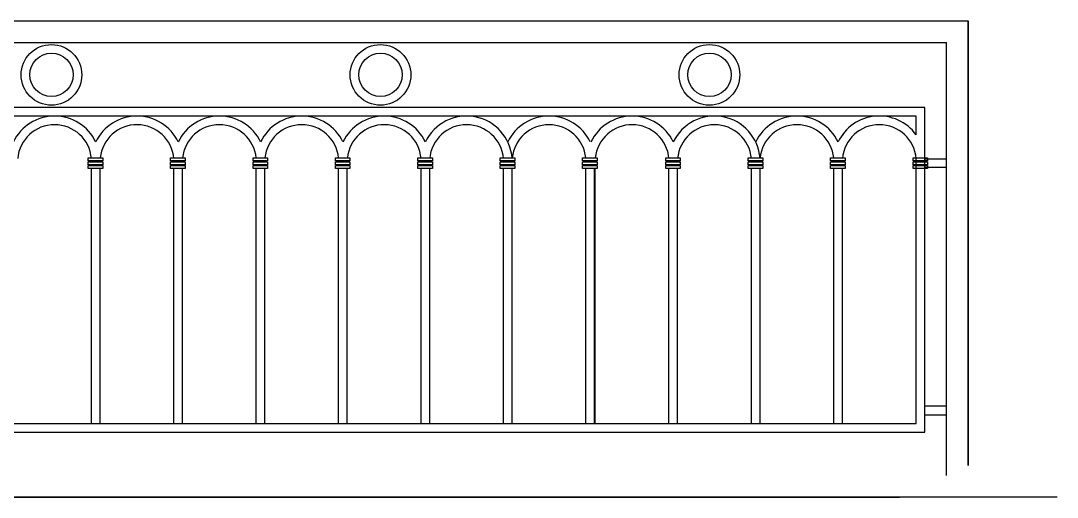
# Model space of a CAD drawing. Header units: millimetres. Extents: x -2065.59 to -2056.61, y 1261.72 to 1262.82.
# Drawn here: x -2059.002 to -2056.612, y 1261.72 to 1262.82 of the extents above; entities that cross this region are included whole.
import ezdxf

# ---------------------------------------------------------------- set-up
doc = ezdxf.new("R2010")
doc.units = ezdxf.units.MM

msp = doc.modelspace()

# ---------------------------------------------------------------- linework, layer by layer
at = {"color": 2}
for p, q in [((-2065.0173, 1262.8197), (-2056.8171, 1262.8196)), ((-2056.8171, 1262.8197), (-2056.8171, 1261.7934)), ((-2056.8171, 1261.7934), (-2056.8171, 1262.8196)), ((-2065.0173, 1262.7697), (-2056.8671, 1262.7696)), ((-2056.8671, 1261.7702), (-2056.8671, 1262.7696)), ((-2056.9171, 1262.6197), (-2065.4887, 1262.6197)), ((-2056.9171, 1261.8697), (-2056.9171, 1262.6197)), ((-2056.9371, 1262.5997), (-2065.2787, 1262.5997)), ((-2056.9371, 1262.5565), (-2056.9371, 1262.5997)), ((-2058.8387, 1262.4942), (-2058.8387, 1262.4959)), ((-2058.8387, 1262.4942), (-2058.8387, 1262.4959)), ((-2058.8387, 1262.4942), (-2058.8387, 1262.4959)), ((-2058.8187, 1262.4942), (-2058.8187, 1262.4959)), ((-2058.8187, 1262.4942), (-2058.8187, 1262.4959)), ((-2058.8187, 1262.4942), (-2058.8187, 1262.4959)), ((-2058.8187, 1262.4942), (-2058.8187, 1262.4959)), ((-2058.8187, 1262.4942), (-2058.8187, 1262.4959)), ((-2058.8187, 1262.4942), (-2058.8187, 1262.4959)), ((-2058.8187, 1262.4942), (-2058.8187, 1262.4959)), ((-2058.6487, 1262.4942), (-2058.6487, 1262.4959)), ((-2058.6487, 1262.4942), (-2058.6487, 1262.4959)), ((-2058.6487, 1262.4942), (-2058.6487, 1262.4959)), ((-2058.6287, 1262.4942), (-2058.6287, 1262.4959)), ((-2058.6287, 1262.4942), (-2058.6287, 1262.4959)), ((-2058.6287, 1262.4942), (-2058.6287, 1262.4959)), ((-2058.6287, 1262.4942), (-2058.6287, 1262.4959)), ((-2058.4587, 1262.4942), (-2058.4587, 1262.4959)), ((-2058.4587, 1262.4942), (-2058.4587, 1262.4959)), ((-2058.4587, 1262.4942), (-2058.4587, 1262.4959)), ((-2058.4387, 1262.4942), (-2058.4387, 1262.4959)), ((-2058.4387, 1262.4942), (-2058.4387, 1262.4959)), ((-2058.4387, 1262.4942), (-2058.4387, 1262.4959)), ((-2058.4387, 1262.4942), (-2058.4387, 1262.4959)), ((-2058.2687, 1262.4942), (-2058.2687, 1262.4959)), ((-2058.2687, 1262.4942), (-2058.2687, 1262.4959)), ((-2058.2687, 1262.4942), (-2058.2687, 1262.4959)), ((-2058.2487, 1262.4942), (-2058.2487, 1262.4959)), ((-2058.2487, 1262.4942), (-2058.2487, 1262.4959)), ((-2058.2487, 1262.4942), (-2058.2487, 1262.4959)), ((-2058.2487, 1262.4942), (-2058.2487, 1262.4959)), ((-2058.0787, 1262.4942), (-2058.0787, 1262.4959)), ((-2058.0787, 1262.4942), (-2058.0787, 1262.4959)), ((-2058.0787, 1262.4942), (-2058.0787, 1262.4959)), ((-2058.0587, 1262.4942), (-2058.0587, 1262.4959)), ((-2058.0587, 1262.4942), (-2058.0587, 1262.4959)), ((-2058.0587, 1262.4942), (-2058.0587, 1262.4959)), ((-2058.0587, 1262.4942), (-2058.0587, 1262.4959)), ((-2057.8887, 1262.4942), (-2057.8887, 1262.4959)), ((-2057.8887, 1262.4942), (-2057.8887, 1262.4959)), ((-2057.8887, 1262.4942), (-2057.8887, 1262.4959)), ((-2057.8887, 1262.4942), (-2057.8887, 1262.4959)), ((-2057.8887, 1262.4942), (-2057.8887, 1262.4959)), ((-2057.8887, 1262.4942), (-2057.8887, 1262.4959)), ((-2057.8687, 1262.4942), (-2057.8687, 1262.4959)), ((-2057.8687, 1262.4942), (-2057.8687, 1262.4959)), ((-2057.8687, 1262.4942), (-2057.8687, 1262.4959)), ((-2057.8687, 1262.4942), (-2057.8687, 1262.4959)), ((-2057.8687, 1262.4942), (-2057.8687, 1262.4959)), ((-2057.8687, 1262.4942), (-2057.8687, 1262.4959)), ((-2057.8687, 1262.4942), (-2057.8687, 1262.4959)), ((-2057.8687, 1262.4942), (-2057.8687, 1262.4959)), ((-2057.6987, 1262.4942), (-2057.6987, 1262.4959)), ((-2057.6987, 1262.4942), (-2057.6987, 1262.4959)), ((-2057.6987, 1262.4942), (-2057.6987, 1262.4959)), ((-2057.6787, 1262.4942), (-2057.6787, 1262.4959)), ((-2057.6787, 1262.4942), (-2057.6787, 1262.4959)), ((-2057.6787, 1262.4942), (-2057.6787, 1262.4959)), ((-2057.6787, 1262.4942), (-2057.6787, 1262.4959)), ((-2057.6771, 1262.4942), (-2057.6771, 1262.4959)), ((-2057.6771, 1262.4942), (-2057.6771, 1262.4959)), ((-2057.6771, 1262.4942), (-2057.6771, 1262.4959)), ((-2057.6771, 1262.4942), (-2057.6771, 1262.4959)), ((-2057.5071, 1262.4942), (-2057.5071, 1262.4959)), ((-2057.5071, 1262.4942), (-2057.5071, 1262.4959)), ((-2057.5071, 1262.4942), (-2057.5071, 1262.4959)), ((-2057.4871, 1262.4942), (-2057.4871, 1262.4959)), ((-2057.4871, 1262.4942), (-2057.4871, 1262.4959)), ((-2057.4871, 1262.4942), (-2057.4871, 1262.4959)), ((-2057.4871, 1262.4942), (-2057.4871, 1262.4959)), ((-2057.3171, 1262.4942), (-2057.3171, 1262.4959)), ((-2057.3171, 1262.4942), (-2057.3171, 1262.4959)), ((-2057.3171, 1262.4942), (-2057.3171, 1262.4959)), ((-2057.3171, 1262.4942), (-2057.3171, 1262.4959)), ((-2057.3171, 1262.4942), (-2057.3171, 1262.4959)), ((-2057.3171, 1262.4942), (-2057.3171, 1262.4959)), ((-2057.2971, 1262.4942), (-2057.2971, 1262.4959)), ((-2057.2971, 1262.4942), (-2057.2971, 1262.4959)), ((-2057.2971, 1262.4942), (-2057.2971, 1262.4959)), ((-2057.2971, 1262.4942), (-2057.2971, 1262.4959)), ((-2057.2971, 1262.4942), (-2057.2971, 1262.4959)), ((-2057.2971, 1262.4942), (-2057.2971, 1262.4959)), ((-2057.2971, 1262.4942), (-2057.2971, 1262.4959)), ((-2057.2971, 1262.4942), (-2057.2971, 1262.4959)), ((-2057.1271, 1262.4942), (-2057.1271, 1262.4959)), ((-2057.1271, 1262.4942), (-2057.1271, 1262.4959)), ((-2057.1271, 1262.4942), (-2057.1271, 1262.4959)), ((-2057.1271, 1262.4942), (-2057.1271, 1262.4959)), ((-2057.1271, 1262.4942), (-2057.1271, 1262.4959)), ((-2057.1271, 1262.4942), (-2057.1271, 1262.4959)), ((-2057.1071, 1262.4942), (-2057.1071, 1262.4959)), ((-2057.1071, 1262.4942), (-2057.1071, 1262.4959)), ((-2057.1071, 1262.4942), (-2057.1071, 1262.4959)), ((-2057.1071, 1262.4942), (-2057.1071, 1262.4959)), ((-2057.1071, 1262.4942), (-2057.1071, 1262.4959)), ((-2057.1071, 1262.4942), (-2057.1071, 1262.4959)), ((-2057.1071, 1262.4942), (-2057.1071, 1262.4959)), ((-2057.1071, 1262.4942), (-2057.1071, 1262.4959)), ((-2056.9371, 1261.8897), (-2056.9371, 1262.5029)), ((-2056.9371, 1262.4942), (-2056.9371, 1262.4959)), ((-2056.9371, 1262.4942), (-2056.9371, 1262.4959)), ((-2056.9371, 1262.4942), (-2056.9371, 1262.4959)), ((-2056.9171, 1262.5009), (-2056.8671, 1262.5009)), ((-2056.9171, 1262.4942), (-2056.9171, 1262.4959)), ((-2056.9171, 1262.4942), (-2056.9171, 1262.4959)), ((-2056.9171, 1262.4942), (-2056.9171, 1262.4959)), ((-2056.9171, 1262.4942), (-2056.9171, 1262.4959)), ((-2058.8387, 1262.4855), (-2058.8387, 1262.4872)), ((-2058.8387, 1262.4855), (-2058.8387, 1262.4872)), ((-2058.8387, 1262.4855), (-2058.8387, 1262.4872)), ((-2058.8387, 1261.8897), (-2058.8387, 1262.4785)), ((-2058.8387, 1261.8897), (-2058.8387, 1262.4785)), ((-2058.8187, 1262.4855), (-2058.8187, 1262.4872)), ((-2058.8187, 1262.4855), (-2058.8187, 1262.4872)), ((-2058.8187, 1262.4855), (-2058.8187, 1262.4872)), ((-2058.8187, 1262.4855), (-2058.8187, 1262.4872)), ((-2058.8187, 1262.4855), (-2058.8187, 1262.4872)), ((-2058.8187, 1262.4855), (-2058.8187, 1262.4872)), ((-2058.8187, 1262.4855), (-2058.8187, 1262.4872)), ((-2058.8187, 1262.4855), (-2058.8187, 1262.4872)), ((-2058.8187, 1261.8897), (-2058.8187, 1262.4785)), ((-2058.8187, 1261.8897), (-2058.8187, 1262.4785)), ((-2058.8187, 1261.8897), (-2058.8187, 1262.4785)), ((-2058.8187, 1261.8897), (-2058.8187, 1262.4785)), ((-2058.8187, 1261.8897), (-2058.8187, 1262.4785)), ((-2058.6487, 1262.4855), (-2058.6487, 1262.4872)), ((-2058.6487, 1262.4855), (-2058.6487, 1262.4872)), ((-2058.6487, 1262.4855), (-2058.6487, 1262.4872)), ((-2058.6487, 1261.8897), (-2058.6487, 1262.4785)), ((-2058.6487, 1261.8897), (-2058.6487, 1262.4785)), ((-2058.6287, 1262.4855), (-2058.6287, 1262.4872)), ((-2058.6287, 1262.4855), (-2058.6287, 1262.4872)), ((-2058.6287, 1262.4855), (-2058.6287, 1262.4872)), ((-2058.6287, 1262.4855), (-2058.6287, 1262.4872)), ((-2058.6287, 1262.4855), (-2058.6287, 1262.4872)), ((-2058.6287, 1261.8897), (-2058.6287, 1262.4785)), ((-2058.6287, 1261.8897), (-2058.6287, 1262.4785)), ((-2058.4587, 1262.4855), (-2058.4587, 1262.4872)), ((-2058.4587, 1262.4855), (-2058.4587, 1262.4872)), ((-2058.4587, 1262.4855), (-2058.4587, 1262.4872)), ((-2058.4587, 1261.8897), (-2058.4587, 1262.4785)), ((-2058.4587, 1261.8897), (-2058.4587, 1262.4785)), ((-2058.4387, 1262.4855), (-2058.4387, 1262.4872)), ((-2058.4387, 1262.4855), (-2058.4387, 1262.4872)), ((-2058.4387, 1262.4855), (-2058.4387, 1262.4872)), ((-2058.4387, 1262.4855), (-2058.4387, 1262.4872)), ((-2058.4387, 1262.4855), (-2058.4387, 1262.4872)), ((-2058.4387, 1261.8897), (-2058.4387, 1262.4785)), ((-2058.4387, 1261.8897), (-2058.4387, 1262.4785)), ((-2058.2687, 1262.4855), (-2058.2687, 1262.4872)), ((-2058.2687, 1262.4855), (-2058.2687, 1262.4872)), ((-2058.2687, 1262.4855), (-2058.2687, 1262.4872)), ((-2058.2687, 1261.8897), (-2058.2687, 1262.4785)), ((-2058.2687, 1261.8897), (-2058.2687, 1262.4785)), ((-2058.2487, 1262.4855), (-2058.2487, 1262.4872)), ((-2058.2487, 1262.4855), (-2058.2487, 1262.4872)), ((-2058.2487, 1262.4855), (-2058.2487, 1262.4872)), ((-2058.2487, 1262.4855), (-2058.2487, 1262.4872)), ((-2058.2487, 1262.4855), (-2058.2487, 1262.4872)), ((-2058.2487, 1261.8897), (-2058.2487, 1262.4785)), ((-2058.2487, 1261.8897), (-2058.2487, 1262.4785)), ((-2058.0787, 1262.4855), (-2058.0787, 1262.4872)), ((-2058.0787, 1262.4855), (-2058.0787, 1262.4872)), ((-2058.0787, 1262.4855), (-2058.0787, 1262.4872)), ((-2058.0787, 1261.8897), (-2058.0787, 1262.4785)), ((-2058.0787, 1261.8897), (-2058.0787, 1262.4785)), ((-2058.0587, 1262.4855), (-2058.0587, 1262.4872)), ((-2058.0587, 1262.4855), (-2058.0587, 1262.4872)), ((-2058.0587, 1262.4855), (-2058.0587, 1262.4872)), ((-2058.0587, 1262.4855), (-2058.0587, 1262.4872)), ((-2058.0587, 1262.4855), (-2058.0587, 1262.4872)), ((-2058.0587, 1261.8897), (-2058.0587, 1262.4785)), ((-2058.0587, 1261.8897), (-2058.0587, 1262.4785)), ((-2057.8887, 1262.4855), (-2057.8887, 1262.4872)), ((-2057.8887, 1262.4855), (-2057.8887, 1262.4872)), ((-2057.8887, 1262.4855), (-2057.8887, 1262.4872)), ((-2057.8887, 1262.4855), (-2057.8887, 1262.4872)), ((-2057.8887, 1262.4855), (-2057.8887, 1262.4872)), ((-2057.8887, 1262.4855), (-2057.8887, 1262.4872)), ((-2057.8887, 1261.8897), (-2057.8887, 1262.4785)), ((-2057.8887, 1261.8897), (-2057.8887, 1262.4785)), ((-2057.8887, 1261.8897), (-2057.8887, 1262.4785)), ((-2057.8887, 1261.8897), (-2057.8887, 1262.4785)), ((-2057.8687, 1262.4855), (-2057.8687, 1262.4872)), ((-2057.8687, 1262.4855), (-2057.8687, 1262.4872)), ((-2057.8687, 1262.4855), (-2057.8687, 1262.4872)), ((-2057.8687, 1262.4855), (-2057.8687, 1262.4872)), ((-2057.8687, 1262.4855), (-2057.8687, 1262.4872)), ((-2057.8687, 1262.4855), (-2057.8687, 1262.4872)), ((-2057.8687, 1262.4855), (-2057.8687, 1262.4872)), ((-2057.8687, 1262.4855), (-2057.8687, 1262.4872)), ((-2057.8687, 1262.4855), (-2057.8687, 1262.4872)), ((-2057.8687, 1262.4855), (-2057.8687, 1262.4872)), ((-2057.8687, 1261.8897), (-2057.8687, 1262.4785)), ((-2057.8687, 1261.8897), (-2057.8687, 1262.4785)), ((-2057.8687, 1261.8897), (-2057.8687, 1262.4785)), ((-2057.8687, 1261.8897), (-2057.8687, 1262.4785)), ((-2057.6987, 1262.4855), (-2057.6987, 1262.4872)), ((-2057.6987, 1262.4855), (-2057.6987, 1262.4872)), ((-2057.6987, 1262.4855), (-2057.6987, 1262.4872)), ((-2057.6987, 1261.8897), (-2057.6987, 1262.4785)), ((-2057.6987, 1261.8897), (-2057.6987, 1262.4785)), ((-2057.6787, 1262.4855), (-2057.6787, 1262.4872)), ((-2057.6787, 1262.4855), (-2057.6787, 1262.4872)), ((-2057.6787, 1262.4855), (-2057.6787, 1262.4872)), ((-2057.6787, 1262.4855), (-2057.6787, 1262.4872)), ((-2057.6787, 1262.4855), (-2057.6787, 1262.4872)), ((-2057.6787, 1261.8897), (-2057.6787, 1262.4785)), ((-2057.6787, 1261.8897), (-2057.6787, 1262.4785)), ((-2057.6771, 1262.4855), (-2057.6771, 1262.4872)), ((-2057.6771, 1262.4855), (-2057.6771, 1262.4872)), ((-2057.6771, 1262.4855), (-2057.6771, 1262.4872)), ((-2057.6771, 1262.4855), (-2057.6771, 1262.4872)), ((-2057.6771, 1262.4855), (-2057.6771, 1262.4872)), ((-2057.6771, 1261.8897), (-2057.6771, 1262.4785)), ((-2057.6771, 1261.8897), (-2057.6771, 1262.4785)), ((-2057.5071, 1262.4855), (-2057.5071, 1262.4872)), ((-2057.5071, 1262.4855), (-2057.5071, 1262.4872)), ((-2057.5071, 1262.4855), (-2057.5071, 1262.4872)), ((-2057.5071, 1261.8897), (-2057.5071, 1262.4785)), ((-2057.5071, 1261.8897), (-2057.5071, 1262.4785)), ((-2057.4871, 1262.4855), (-2057.4871, 1262.4872)), ((-2057.4871, 1262.4855), (-2057.4871, 1262.4872)), ((-2057.4871, 1262.4855), (-2057.4871, 1262.4872)), ((-2057.4871, 1262.4855), (-2057.4871, 1262.4872)), ((-2057.4871, 1262.4855), (-2057.4871, 1262.4872)), ((-2057.4871, 1261.8897), (-2057.4871, 1262.4785)), ((-2057.4871, 1261.8897), (-2057.4871, 1262.4785)), ((-2057.3171, 1262.4855), (-2057.3171, 1262.4872)), ((-2057.3171, 1262.4855), (-2057.3171, 1262.4872)), ((-2057.3171, 1262.4855), (-2057.3171, 1262.4872)), ((-2057.3171, 1262.4855), (-2057.3171, 1262.4872)), ((-2057.3171, 1262.4855), (-2057.3171, 1262.4872)), ((-2057.3171, 1262.4855), (-2057.3171, 1262.4872)), ((-2057.3171, 1261.8897), (-2057.3171, 1262.4785)), ((-2057.3171, 1261.8897), (-2057.3171, 1262.4785)), ((-2057.3171, 1261.8897), (-2057.3171, 1262.4785)), ((-2057.3171, 1261.8897), (-2057.3171, 1262.4785)), ((-2057.2971, 1262.4855), (-2057.2971, 1262.4872)), ((-2057.2971, 1262.4855), (-2057.2971, 1262.4872)), ((-2057.2971, 1262.4855), (-2057.2971, 1262.4872)), ((-2057.2971, 1262.4855), (-2057.2971, 1262.4872)), ((-2057.2971, 1262.4855), (-2057.2971, 1262.4872)), ((-2057.2971, 1262.4855), (-2057.2971, 1262.4872)), ((-2057.2971, 1262.4855), (-2057.2971, 1262.4872)), ((-2057.2971, 1262.4855), (-2057.2971, 1262.4872)), ((-2057.2971, 1262.4855), (-2057.2971, 1262.4872)), ((-2057.2971, 1262.4855), (-2057.2971, 1262.4872)), ((-2057.2971, 1261.8897), (-2057.2971, 1262.4785)), ((-2057.2971, 1261.8897), (-2057.2971, 1262.4785)), ((-2057.2971, 1261.8897), (-2057.2971, 1262.4785)), ((-2057.2971, 1261.8897), (-2057.2971, 1262.4785)), ((-2057.1271, 1262.4855), (-2057.1271, 1262.4872)), ((-2057.1271, 1262.4855), (-2057.1271, 1262.4872)), ((-2057.1271, 1262.4855), (-2057.1271, 1262.4872)), ((-2057.1271, 1262.4855), (-2057.1271, 1262.4872)), ((-2057.1271, 1262.4855), (-2057.1271, 1262.4872)), ((-2057.1271, 1262.4855), (-2057.1271, 1262.4872)), ((-2057.1271, 1261.8897), (-2057.1271, 1262.4785)), ((-2057.1271, 1261.8897), (-2057.1271, 1262.4785)), ((-2057.1271, 1261.8897), (-2057.1271, 1262.4785)), ((-2057.1271, 1261.8897), (-2057.1271, 1262.4785)), ((-2057.1071, 1262.4855), (-2057.1071, 1262.4872)), ((-2057.1071, 1262.4855), (-2057.1071, 1262.4872)), ((-2057.1071, 1262.4855), (-2057.1071, 1262.4872)), ((-2057.1071, 1262.4855), (-2057.1071, 1262.4872)), ((-2057.1071, 1262.4855), (-2057.1071, 1262.4872)), ((-2057.1071, 1262.4855), (-2057.1071, 1262.4872)), ((-2057.1071, 1262.4855), (-2057.1071, 1262.4872)), ((-2057.1071, 1262.4855), (-2057.1071, 1262.4872)), ((-2057.1071, 1262.4855), (-2057.1071, 1262.4872)), ((-2057.1071, 1262.4855), (-2057.1071, 1262.4872)), ((-2057.1071, 1261.8897), (-2057.1071, 1262.4785)), ((-2057.1071, 1261.8897), (-2057.1071, 1262.4785)), ((-2057.1071, 1261.8897), (-2057.1071, 1262.4785)), ((-2057.1071, 1261.8897), (-2057.1071, 1262.4785)), ((-2056.9371, 1262.4855), (-2056.9371, 1262.4872)), ((-2056.9371, 1262.4855), (-2056.9371, 1262.4872)), ((-2056.9371, 1262.4855), (-2056.9371, 1262.4872)), ((-2056.9371, 1261.8897), (-2056.9371, 1262.4785)), ((-2056.9171, 1262.4855), (-2056.9171, 1262.4872)), ((-2056.9171, 1262.4855), (-2056.9171, 1262.4872)), ((-2056.9171, 1262.4855), (-2056.9171, 1262.4872)), ((-2056.9171, 1262.4855), (-2056.9171, 1262.4872)), ((-2056.9171, 1262.4855), (-2056.9171, 1262.4872)), ((-2056.8671, 1262.4809), (-2056.9171, 1262.4809)), ((-2056.9171, 1261.8897), (-2056.9171, 1262.4785)), ((-2056.8671, 1261.9297), (-2056.9171, 1261.9297)), ((-2056.9171, 1261.9097), (-2056.8671, 1261.9097)), ((-2064.3287, 1261.8897), (-2056.9371, 1261.8897)), ((-2065.4887, 1261.8697), (-2056.9171, 1261.8697)), ((-2065.5887, 1261.7196), (-2056.9757, 1261.7196)), ((-2061.3411, 1261.7196), (-2056.9757, 1261.7196)), ((-2056.6118, 1261.7196), (-2060.3553, 1261.7196))]:
    msp.add_line(p, q, dxfattribs=at)
for points in [[(-2058.8461, 1262.5029), (-2058.8126, 1262.5029), (-2058.8126, 1262.4959), (-2058.8461, 1262.4959)], [(-2058.6561, 1262.5029), (-2058.6226, 1262.5029), (-2058.6226, 1262.4959), (-2058.6561, 1262.4959)], [(-2058.4661, 1262.5029), (-2058.4326, 1262.5029), (-2058.4326, 1262.4959), (-2058.4661, 1262.4959)], [(-2058.2761, 1262.5029), (-2058.2426, 1262.5029), (-2058.2426, 1262.4959), (-2058.2761, 1262.4959)], [(-2058.0861, 1262.5029), (-2058.0526, 1262.5029), (-2058.0526, 1262.4959), (-2058.0861, 1262.4959)], [(-2057.8961, 1262.5029), (-2057.8626, 1262.5029), (-2057.8626, 1262.4959), (-2057.8961, 1262.4959)], [(-2057.8961, 1262.5029), (-2057.8626, 1262.5029), (-2057.8626, 1262.4959), (-2057.8961, 1262.4959)], [(-2057.7061, 1262.5029), (-2057.6726, 1262.5029), (-2057.6726, 1262.4959), (-2057.7061, 1262.4959)], [(-2057.5144, 1262.5029), (-2057.4809, 1262.5029), (-2057.4809, 1262.4959), (-2057.5144, 1262.4959)], [(-2057.3244, 1262.5029), (-2057.2909, 1262.5029), (-2057.2909, 1262.4959), (-2057.3244, 1262.4959)], [(-2057.3244, 1262.5029), (-2057.2909, 1262.5029), (-2057.2909, 1262.4959), (-2057.3244, 1262.4959)], [(-2057.1344, 1262.5029), (-2057.1009, 1262.5029), (-2057.1009, 1262.4959), (-2057.1344, 1262.4959)], [(-2057.1344, 1262.5029), (-2057.1009, 1262.5029), (-2057.1009, 1262.4959), (-2057.1344, 1262.4959)], [(-2056.9444, 1262.5029), (-2056.9109, 1262.5029), (-2056.9109, 1262.4959), (-2056.9444, 1262.4959)], [(-2058.8461, 1262.4942), (-2058.8126, 1262.4942), (-2058.8126, 1262.4872), (-2058.8461, 1262.4872)], [(-2058.8461, 1262.4855), (-2058.8126, 1262.4855), (-2058.8126, 1262.4785), (-2058.8461, 1262.4785)], [(-2058.6561, 1262.4942), (-2058.6226, 1262.4942), (-2058.6226, 1262.4872), (-2058.6561, 1262.4872)], [(-2058.6561, 1262.4855), (-2058.6226, 1262.4855), (-2058.6226, 1262.4785), (-2058.6561, 1262.4785)], [(-2058.4661, 1262.4942), (-2058.4326, 1262.4942), (-2058.4326, 1262.4872), (-2058.4661, 1262.4872)], [(-2058.4661, 1262.4855), (-2058.4326, 1262.4855), (-2058.4326, 1262.4785), (-2058.4661, 1262.4785)], [(-2058.2761, 1262.4942), (-2058.2426, 1262.4942), (-2058.2426, 1262.4872), (-2058.2761, 1262.4872)], [(-2058.2761, 1262.4855), (-2058.2426, 1262.4855), (-2058.2426, 1262.4785), (-2058.2761, 1262.4785)], [(-2058.0861, 1262.4942), (-2058.0526, 1262.4942), (-2058.0526, 1262.4872), (-2058.0861, 1262.4872)], [(-2058.0861, 1262.4855), (-2058.0526, 1262.4855), (-2058.0526, 1262.4785), (-2058.0861, 1262.4785)], [(-2057.8961, 1262.4942), (-2057.8626, 1262.4942), (-2057.8626, 1262.4872), (-2057.8961, 1262.4872)], [(-2057.8961, 1262.4942), (-2057.8626, 1262.4942), (-2057.8626, 1262.4872), (-2057.8961, 1262.4872)], [(-2057.8961, 1262.4855), (-2057.8626, 1262.4855), (-2057.8626, 1262.4785), (-2057.8961, 1262.4785)], [(-2057.8961, 1262.4855), (-2057.8626, 1262.4855), (-2057.8626, 1262.4785), (-2057.8961, 1262.4785)], [(-2057.7061, 1262.4942), (-2057.6726, 1262.4942), (-2057.6726, 1262.4872), (-2057.7061, 1262.4872)], [(-2057.7061, 1262.4855), (-2057.6726, 1262.4855), (-2057.6726, 1262.4785), (-2057.7061, 1262.4785)], [(-2057.5144, 1262.4942), (-2057.4809, 1262.4942), (-2057.4809, 1262.4872), (-2057.5144, 1262.4872)], [(-2057.5144, 1262.4855), (-2057.4809, 1262.4855), (-2057.4809, 1262.4785), (-2057.5144, 1262.4785)], [(-2057.3244, 1262.4942), (-2057.2909, 1262.4942), (-2057.2909, 1262.4872), (-2057.3244, 1262.4872)], [(-2057.3244, 1262.4942), (-2057.2909, 1262.4942), (-2057.2909, 1262.4872), (-2057.3244, 1262.4872)], [(-2057.3244, 1262.4855), (-2057.2909, 1262.4855), (-2057.2909, 1262.4785), (-2057.3244, 1262.4785)], [(-2057.3244, 1262.4855), (-2057.2909, 1262.4855), (-2057.2909, 1262.4785), (-2057.3244, 1262.4785)], [(-2057.1344, 1262.4942), (-2057.1009, 1262.4942), (-2057.1009, 1262.4872), (-2057.1344, 1262.4872)], [(-2057.1344, 1262.4942), (-2057.1009, 1262.4942), (-2057.1009, 1262.4872), (-2057.1344, 1262.4872)], [(-2057.1344, 1262.4855), (-2057.1009, 1262.4855), (-2057.1009, 1262.4785), (-2057.1344, 1262.4785)], [(-2057.1344, 1262.4855), (-2057.1009, 1262.4855), (-2057.1009, 1262.4785), (-2057.1344, 1262.4785)], [(-2056.9444, 1262.4942), (-2056.9109, 1262.4942), (-2056.9109, 1262.4872), (-2056.9444, 1262.4872)], [(-2056.9444, 1262.4855), (-2056.9109, 1262.4855), (-2056.9109, 1262.4785), (-2056.9444, 1262.4785)]]:
    msp.add_lwpolyline(points, close=True, dxfattribs=at)
for centre, radius in [((-2058.9309, 1262.6947), 0.07), ((-2058.9309, 1262.6947), 0.07), ((-2058.1723, 1262.6947), 0.07), ((-2058.1723, 1262.6947), 0.07), ((-2057.4138, 1262.6947), 0.07), ((-2057.4138, 1262.6947), 0.07), ((-2058.9309, 1262.6947), 0.05), ((-2058.9309, 1262.6947), 0.05), ((-2058.1723, 1262.6947), 0.05), ((-2058.1723, 1262.6947), 0.05), ((-2057.4138, 1262.6947), 0.05), ((-2057.4138, 1262.6947), 0.05)]:
    msp.add_circle(centre, radius, dxfattribs=at)
for centre, radius, start, end in [((-2058.9237, 1262.4944), 0.1053, 25.5498, 154.4502), ((-2058.7337, 1262.4944), 0.1053, 25.5498, 154.4502), ((-2058.5437, 1262.4944), 0.1053, 25.5498, 154.4502), ((-2058.3537, 1262.4944), 0.1053, 25.5498, 154.4502), ((-2058.1637, 1262.4944), 0.1053, 25.5498, 154.4502), ((-2057.9737, 1262.4944), 0.1053, 4.3023, 154.4502), ((-2057.7837, 1262.4944), 0.1053, 25.5498, 154.4502), ((-2057.5921, 1262.4944), 0.1053, 25.5498, 154.4502), ((-2057.4021, 1262.4944), 0.1053, 4.3023, 154.4502), ((-2057.2121, 1262.4944), 0.1053, 25.5498, 154.4502), ((-2057.0221, 1262.4944), 0.1053, 36.1726, 154.4502), ((-2058.9237, 1262.4944), 0.0853, 4.7804, 175.2171), ((-2058.7337, 1262.4944), 0.0853, 4.7804, 174.2663), ((-2058.5437, 1262.4944), 0.0853, 5.7337, 174.2663), ((-2058.3537, 1262.4944), 0.0853, 5.7337, 174.2663), ((-2058.1637, 1262.4944), 0.0853, 4.7804, 174.2663), ((-2057.9737, 1262.4944), 0.0853, 4.7804, 175.2171), ((-2057.7837, 1262.4944), 0.0853, 5.7337, 174.2663), ((-2057.5921, 1262.4944), 0.0853, 4.7804, 174.2663), ((-2057.4021, 1262.4944), 0.0853, 4.7804, 175.2171), ((-2057.2121, 1262.4944), 0.0853, 5.7337, 174.2663), ((-2057.0221, 1262.4944), 0.0853, 4.7804, 175.2171), ((-2058.9237, 1262.4944), 0.0853, 359.8744, 1.0329), ((-2058.9237, 1262.4944), 0.1053, 4.3023, 4.642), ((-2058.9237, 1262.4944), 0.1053, 359.8982, 0.8367), ((-2058.7337, 1262.4944), 0.1053, 4.3023, 4.642), ((-2058.5437, 1262.4944), 0.0853, 359.8744, 1.0329), ((-2058.3537, 1262.4944), 0.0853, 178.9671, 180.1256), ((-2058.3537, 1262.4944), 0.0853, 359.8744, 1.0329), ((-2058.1637, 1262.4944), 0.0853, 178.9671, 180.1256), ((-2058.1637, 1262.4944), 0.0853, 359.8744, 1.0329), ((-2057.9737, 1262.4944), 0.0853, 178.9671, 180.1256), ((-2057.9737, 1262.4944), 0.0853, 359.8744, 1.0329), ((-2057.9737, 1262.4944), 0.0853, 359.8744, 1.0329), ((-2057.7837, 1262.4944), 0.0853, 178.9671, 180.1256), ((-2057.9737, 1262.4944), 0.1053, 359.8982, 0.8367), ((-2057.7837, 1262.4944), 0.0853, 359.8744, 1.0329), ((-2057.5937, 1262.4944), 0.0853, 178.9671, 180.1256), ((-2057.5921, 1262.4944), 0.0853, 178.9671, 180.1256), ((-2057.5921, 1262.4944), 0.0853, 359.8744, 1.0329), ((-2057.4021, 1262.4944), 0.0853, 178.9671, 180.1256), ((-2057.4021, 1262.4944), 0.0853, 359.8744, 1.0329), ((-2057.4021, 1262.4944), 0.0853, 359.8744, 1.0329), ((-2057.2121, 1262.4944), 0.0853, 178.9671, 180.1256), ((-2057.4021, 1262.4944), 0.1053, 359.8982, 0.8367), ((-2057.2121, 1262.4944), 0.0853, 359.8744, 1.0329), ((-2057.2121, 1262.4944), 0.0853, 359.8744, 1.0329), ((-2057.0221, 1262.4944), 0.0853, 178.9671, 180.1256), ((-2057.0221, 1262.4944), 0.0853, 178.9671, 180.1256), ((-2057.0221, 1262.4944), 0.0853, 359.8744, 1.0329), ((-2057.0221, 1262.4944), 0.1053, 4.3023, 4.642), ((-2057.0221, 1262.4944), 0.1053, 359.8982, 0.8367), ((-2058.9237, 1262.4944), 0.0853, 355.2184, 355.2196), ((-2058.9237, 1262.4944), 0.0853, 355.2184, 355.2196), ((-2058.9237, 1262.4944), 0.1053, 355.6966, 356.095), ((-2058.7337, 1262.4944), 0.0853, 355.2184, 355.2196), ((-2058.5437, 1262.4944), 0.0853, 355.2184, 355.2196), ((-2058.5437, 1262.4944), 0.0853, 355.2184, 355.2196), ((-2058.3537, 1262.4944), 0.0853, 355.2184, 355.2196), ((-2058.3537, 1262.4944), 0.0853, 355.2184, 355.2196), ((-2058.1637, 1262.4944), 0.0853, 355.2184, 355.2196), ((-2058.1637, 1262.4944), 0.0853, 355.2184, 355.2196), ((-2057.9737, 1262.4944), 0.0853, 355.2184, 355.2196), ((-2057.9737, 1262.4944), 0.0853, 355.2184, 355.2196), ((-2057.9737, 1262.4944), 0.0853, 355.2184, 355.2196), ((-2057.9737, 1262.4944), 0.0853, 355.2184, 355.2196), ((-2057.9737, 1262.4944), 0.1053, 355.6966, 356.095), ((-2057.7837, 1262.4944), 0.0853, 355.2184, 355.2196), ((-2057.7837, 1262.4944), 0.0853, 355.2184, 355.2196), ((-2057.5921, 1262.4944), 0.0853, 355.2184, 355.2196), ((-2057.5921, 1262.4944), 0.0853, 355.2184, 355.2196), ((-2057.4021, 1262.4944), 0.0853, 355.2184, 355.2196), ((-2057.4021, 1262.4944), 0.0853, 355.2184, 355.2196), ((-2057.4021, 1262.4944), 0.0853, 355.2184, 355.2196), ((-2057.4021, 1262.4944), 0.0853, 355.2184, 355.2196), ((-2057.4021, 1262.4944), 0.1053, 355.6966, 356.095), ((-2057.2121, 1262.4944), 0.0853, 355.2184, 355.2196), ((-2057.2121, 1262.4944), 0.0853, 355.2184, 355.2196), ((-2057.2121, 1262.4944), 0.0853, 355.2184, 355.2196), ((-2057.2121, 1262.4944), 0.0853, 355.2184, 355.2196), ((-2057.0221, 1262.4944), 0.0853, 355.2184, 355.2196), ((-2057.0221, 1262.4944), 0.0853, 355.2184, 355.2196), ((-2057.0221, 1262.4944), 0.1053, 355.6966, 356.095)]:
    msp.add_arc(centre, radius, start, end, dxfattribs=at)

doc.saveas('drawing.dxf')
